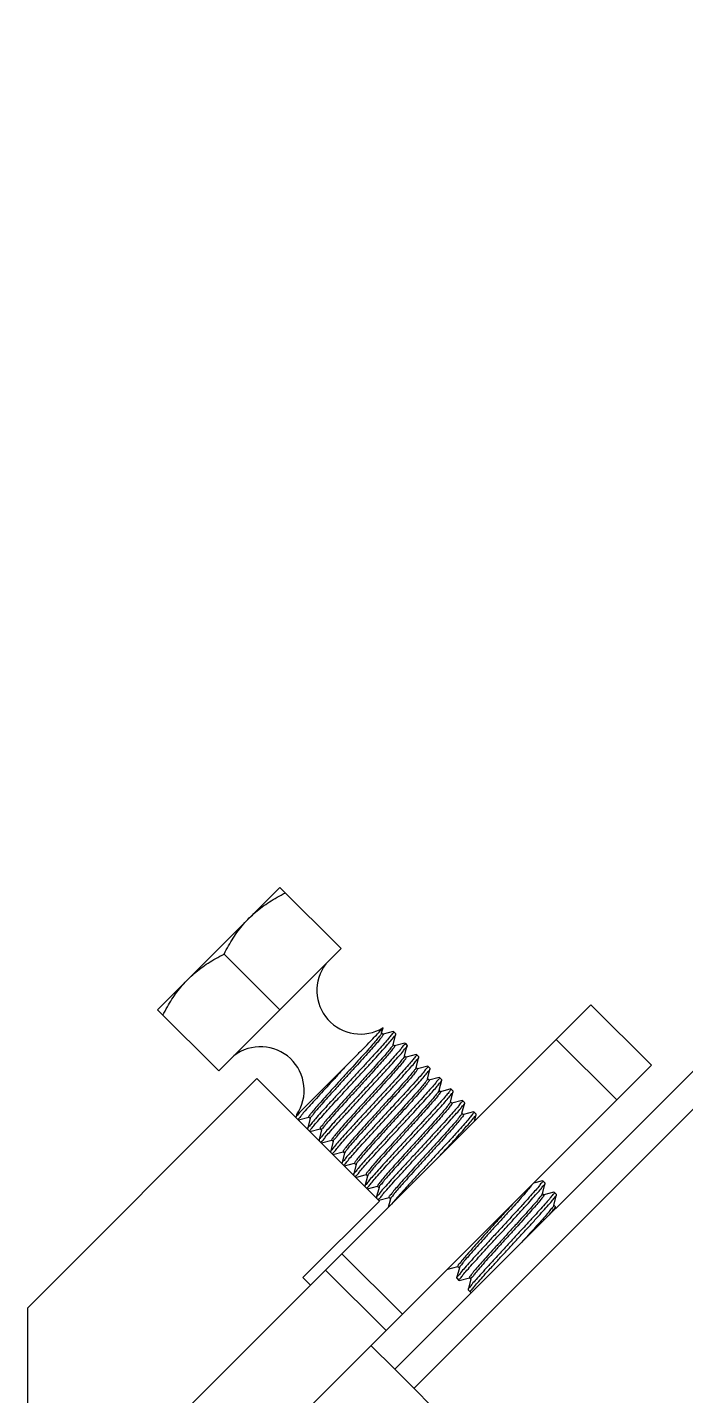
# Model space of a CAD drawing. Extents: x 552102 to 973302, y -80747 to 40012826.
# Drawn here: x 602925 to 603345, y 211519 to 212394 of the extents above; entities that cross this region are included whole.
import ezdxf

# ---------------------------------------------------------------- set-up
doc = ezdxf.new("R2010")
doc.units = 0
doc.header["$LTSCALE"] = 1000
doc.header["$MEASUREMENT"] = 0
doc.layers.add('02___PRT_ALL_AXES', color=7, linetype='Continuous')

msp = doc.modelspace()

# ---------------------------------------------------------------- linework, layer by layer
at = {"color": 2, "linetype": 'Continuous'}
for p, q in [((605428.26, 213805.27), (603159.12, 211536.14)), ((605440.47, 213793.05), (603171.34, 211523.92)), ((603159.12, 211536.14), (603379.06, 211316.2))]:
    msp.add_line(p, q, dxfattribs=at)
at = {"color": 5, "linetype": 'Continuous'}
for p, q in [((603046.71, 211726.75), (603124.91, 211804.95)), ((603150.77, 211750.92), (603150.48, 211750.35)), ((603150.76, 211750.92), (603150.8, 211751.05)), ((603150.8, 211751.05), (603151.67, 211754.3)), ((603151.73, 211750.11), (603150.8, 211751.05)), ((603151.67, 211754.3), (603151.61, 211754.3)), ((603158.26, 211751.91), (603151.71, 211750.17)), ((603158.13, 211743.71), (603159.88, 211750.29)), ((603158.26, 211751.91), (603158.41, 211751.9)), ((603159.88, 211750.29), (603159.87, 211750.44)), ((603158.1, 211743.59), (603158.13, 211743.71)), ((603159.06, 211742.78), (603158.13, 211743.71)), ((603165.59, 211744.58), (603159.05, 211742.84)), ((603165.46, 211736.38), (603167.21, 211742.96)), ((603165.59, 211744.58), (603165.74, 211744.57)), ((603167.21, 211742.96), (603167.2, 211743.11)), ((603165.34, 211736.24), (603165.35, 211736.06)), ((603165.43, 211736.25), (603165.46, 211736.38)), ((603166.39, 211735.45), (603165.46, 211736.38)), ((603172.92, 211737.25), (603166.38, 211735.51)), ((603172.79, 211729.05), (603174.55, 211735.63)), ((603172.92, 211737.25), (603173.07, 211737.24)), ((603174.55, 211735.63), (603174.53, 211735.77)), ((603098.31, 211700.15), (603128.43, 211730.27)), ((603172.7, 211728.93), (603172.61, 211728.58)), ((603172.76, 211728.92), (603172.79, 211729.05)), ((603173.72, 211728.12), (603172.79, 211729.05)), ((603180.25, 211729.92), (603173.71, 211728.18)), ((603180.12, 211721.72), (603181.88, 211728.29)), ((603180.25, 211729.92), (603180.4, 211729.91)), ((603187.58, 211722.59), (603181.04, 211720.84)), ((603181.88, 211728.29), (603181.87, 211728.44)), ((603187.58, 211722.59), (603187.73, 211722.58)), ((603071.14, 211721.86), (602924.52, 211575.24)), ((603149.35, 211643.66), (603071.14, 211721.86)), ((603180.07, 211721.6), (603179.84, 211721.07)), ((603180.09, 211721.59), (603180.12, 211721.72)), ((603181.05, 211720.79), (603180.12, 211721.72)), ((603187.47, 211714.25), (603187.04, 211713.55)), ((603187.42, 211714.26), (603187.45, 211714.39)), ((603187.45, 211714.39), (603189.21, 211720.96)), ((603188.39, 211713.46), (603187.45, 211714.39)), ((603194.91, 211715.26), (603188.37, 211713.51)), ((603189.21, 211720.96), (603189.2, 211721.11)), ((603194.91, 211715.26), (603195.06, 211715.25)), ((603196.54, 211713.63), (603196.53, 211713.78)), ((603194.75, 211706.93), (603194.79, 211707.06)), ((603194.79, 211707.06), (603196.54, 211713.63)), ((603195.72, 211706.13), (603194.79, 211707.06)), ((603202.24, 211707.93), (603195.7, 211706.18)), ((603202.12, 211699.73), (603203.87, 211706.3)), ((603202.24, 211707.93), (603202.39, 211707.92)), ((603203.87, 211706.3), (603203.86, 211706.45)), ((603096.51, 211698.68), (603096.08, 211697.07)), ((603096.61, 211698.86), (603096.51, 211698.68)), ((603097.06, 211698.51), (603096.92, 211698.35)), ((603098.31, 211700.15), (603097.06, 211698.51)), ((603097.71, 211695.44), (603104.25, 211697.19)), ((603105.16, 211696.31), (603103.41, 211689.74)), ((603104.23, 211697.24), (603105.16, 211696.31)), ((603105.2, 211696.44), (603105.16, 211696.31)), ((603202.08, 211699.6), (603202.12, 211699.73)), ((603203.05, 211698.8), (603202.12, 211699.73)), ((603209.57, 211700.6), (603203.03, 211698.85)), ((603209.57, 211700.6), (603209.72, 211700.58)), ((603210.03, 211694.57), (603211.2, 211698.97)), ((603211.2, 211698.97), (603211.19, 211699.12)), ((603105.04, 211688.11), (603111.58, 211689.85)), ((603112.49, 211688.98), (603110.74, 211682.41)), ((603111.56, 211689.91), (603112.49, 211688.98)), ((603112.53, 211689.11), (603112.49, 211688.98)), ((603112.37, 211680.78), (603118.91, 211682.52)), ((603119.83, 211681.65), (603118.07, 211675.07)), ((603118.89, 211682.58), (603119.83, 211681.65)), ((603119.86, 211681.78), (603119.83, 211681.65)), ((603119.7, 211673.45), (603126.24, 211675.19)), ((603127.16, 211674.32), (603125.4, 211667.74)), ((603126.23, 211675.25), (603127.16, 211674.32)), ((603127.19, 211674.45), (603127.16, 211674.32)), ((603127.54, 211675.11), (603127.17, 211674.45)), ((603127.03, 211666.12), (603133.57, 211667.86)), ((603134.49, 211666.99), (603132.74, 211660.41)), ((603133.56, 211667.92), (603134.49, 211666.99)), ((603134.52, 211667.11), (603134.49, 211666.99)), ((603134.75, 211667.59), (603134.55, 211667.11)), ((603134.36, 211658.79), (603140.9, 211660.53)), ((603141.82, 211659.65), (603140.07, 211653.08)), ((603140.89, 211660.59), (603141.82, 211659.65)), ((603141.69, 211651.45), (603148.23, 211653.2)), ((603141.85, 211659.78), (603141.82, 211659.65)), ((603141.99, 211660.09), (603141.92, 211659.78)), ((603148.22, 211653.25), (603149.15, 211652.32)), ((603149.25, 211652.61), (603149.27, 211652.47)), ((603253.56, 211656.61), (603247.73, 211655.05)), ((603253.44, 211648.41), (603255.19, 211654.98)), ((603253.56, 211656.61), (603253.71, 211656.6)), ((603255.19, 211654.98), (603255.18, 211655.13)), ((603149.15, 211652.32), (603147.4, 211645.75)), ((603149.02, 211644.12), (603155.57, 211645.87)), ((603149.18, 211652.45), (603149.15, 211652.32)), ((603156.48, 211644.99), (603155.04, 211639.58)), ((603155.55, 211645.92), (603156.48, 211644.99)), ((603156.52, 211645.12), (603156.48, 211644.99)), ((603253.34, 211648.25), (603253.37, 211648.18)), ((603253.4, 211648.28), (603253.44, 211648.41)), ((603254.37, 211647.48), (603253.44, 211648.41)), ((603260.89, 211649.28), (603254.35, 211647.53)), ((603260.77, 211641.08), (603262.52, 211647.65)), ((603260.89, 211649.28), (603261.04, 211649.27)), ((603262.52, 211647.65), (603262.51, 211647.8)), ((603100.47, 211594.79), (603149.35, 211643.66)), ((603260.65, 211640.94), (603260.64, 211640.72)), ((603260.73, 211640.95), (603260.77, 211641.08)), ((603261.7, 211640.15), (603260.77, 211641.08)), ((603193.01, 211600.14), (603199.55, 211601.88)), ((603200.47, 211601), (603198.72, 211594.43)), ((603199.54, 211601.93), (603200.47, 211601)), ((603200.5, 211601.13), (603200.47, 211601)), ((603200.53, 211601.22), (603200.56, 211601.16)), ((602963.33, 211447.87), (603114.99, 211599.53)), ((603198.72, 211594.43), (603198.73, 211594.28)), ((603200.34, 211592.8), (603200.19, 211592.81)), ((603200.34, 211592.8), (603206.89, 211594.55)), ((603207.8, 211593.67), (603206.05, 211587.1)), ((603206.87, 211594.6), (603207.8, 211593.67)), ((603207.84, 211593.8), (603207.8, 211593.67)), ((603206.05, 211587.1), (603206.06, 211586.95)), ((603207.67, 211585.47), (603207.53, 211585.48)), ((602924.52, 211575.24), (602924.52, 211447.87)), ((603040.55, 211447.87), (603153.6, 211560.92))]:
    msp.add_line(p, q, dxfattribs=at)
for points, start_tangent, end_tangent in [([(603150.48, 211750.35), (603149.28, 211748.69), (603147.2, 211746.16), (603144.34, 211742.85), (603140.81, 211738.87), (603136.76, 211734.36), (603132.34, 211729.49), (603127.72, 211724.42), (603123.1, 211719.35), (603118.65, 211714.45), (603114.56, 211709.89), (603110.97, 211705.85), (603108.04, 211702.47), (603105.88, 211699.86), (603104.58, 211698.11), (603104.21, 211697.28), (603104.24, 211697.27)], (-0.512755, -0.858535), (0.970916, -0.239421)), ([(603151.67, 211750.1), (603151.61, 211749.63), (603150.62, 211748.18), (603148.73, 211745.84), (603146.02, 211742.68), (603142.61, 211738.81), (603138.63, 211734.38), (603134.25, 211729.54), (603129.64, 211724.47), (603124.98, 211719.35), (603120.46, 211714.38), (603116.25, 211709.72), (603112.54, 211705.55), (603109.47, 211702.02), (603107.16, 211699.26), (603105.71, 211697.35), (603105.15, 211696.4)], (0.219735, -0.97556), (0.65721, -0.753707)), ([(603128.43, 211730.27), (603133.54, 211735.46), (603138.3, 211740.32), (603142.52, 211744.64), (603146.03, 211748.26), (603148.77, 211751.11), (603150.62, 211753.08), (603151.56, 211754.14), (603151.54, 211754.25), (603151.54, 211754.26)], (0.701714, 0.712459), (-0.29098, 0.956729)), ([(603158.29, 211751.8), (603158.38, 211751.66), (603157.59, 211750.44), (603155.86, 211748.27), (603153.22, 211745.2), (603149.8, 211741.36), (603145.68, 211736.81), (603141.02, 211731.72), (603136.06, 211726.32), (603130.91, 211720.75)], (0.67122, -0.741258), (-0.678435, -0.73466)), ([(603132.38, 211719.28), (603137.52, 211724.85), (603142.52, 211730.28), (603147.2, 211735.4), (603151.32, 211739.95), (603154.73, 211743.79), (603157.34, 211746.83), (603159.08, 211749), (603159.86, 211750.21), (603159.83, 211750.25)], (0.678435, 0.73466), (-0.596374, 0.802707)), ([(603158.02, 211743.58), (603158.01, 211743.38), (603157.12, 211742.04), (603155.34, 211739.8), (603152.74, 211736.75), (603149.43, 211732.98), (603145.54, 211728.64), (603141.23, 211723.87), (603136.66, 211718.85), (603132.02, 211713.76), (603127.49, 211708.78), (603123.25, 211704.09), (603119.47, 211699.85)], (0.066515, -0.997785), (-0.662888, -0.748719)), ([(603158.95, 211742.73), (603159.02, 211742.45), (603158.18, 211741.16), (603156.43, 211738.96), (603153.85, 211735.92), (603150.55, 211732.16), (603146.66, 211727.81), (603142.33, 211723.03), (603137.74, 211717.99), (603133.08, 211712.87), (603128.52, 211707.86), (603124.25, 211703.13), (603120.45, 211698.87)], (0.422386, -0.906416), (-0.662888, -0.748719)), ([(603165.63, 211744.46), (603165.72, 211744.35), (603164.95, 211743.14), (603163.21, 211740.97), (603160.59, 211737.92), (603157.19, 211734.09), (603153.07, 211729.54), (603148.38, 211724.41), (603143.38, 211718.98), (603138.24, 211713.41)], (0.721267, -0.692658), (-0.678435, -0.73466)), ([(603139.71, 211711.95), (603144.85, 211717.51), (603149.87, 211722.97), (603154.57, 211728.1), (603158.69, 211732.66), (603162.08, 211736.48), (603164.69, 211739.52), (603166.42, 211741.69), (603167.19, 211742.89), (603167.17, 211742.92)], (0.678435, 0.73466), (-0.623623, 0.781725)), ([(603165.35, 211736.06), (603164.45, 211734.7), (603162.64, 211732.42), (603159.98, 211729.3), (603156.58, 211725.45), (603152.6, 211721.01), (603148.2, 211716.15), (603143.55, 211711.03), (603138.84, 211705.86), (603134.26, 211700.83), (603130.01, 211696.12), (603126.25, 211691.9), (603123.15, 211688.33), (603120.82, 211685.54), (603119.37, 211683.63), (603118.87, 211682.67), (603118.91, 211682.65)], (-0.042427, -0.9991), (0.969642, -0.24453)), ([(603166.29, 211735.41), (603166.33, 211735.08), (603165.43, 211733.73), (603163.61, 211731.45), (603160.95, 211728.33), (603157.56, 211724.47), (603153.58, 211720.03), (603149.18, 211715.17), (603144.52, 211710.05), (603139.82, 211704.89), (603135.24, 211699.85), (603130.99, 211695.14), (603127.23, 211690.92), (603124.13, 211687.35), (603121.8, 211684.57), (603120.35, 211682.66), (603119.79, 211681.76)], (0.345174, -0.938539), (0.250584, -0.968095)), ([(603172.96, 211737.13), (603173.06, 211737.02), (603172.29, 211735.82), (603170.55, 211733.65), (603167.95, 211730.62), (603164.55, 211726.79), (603160.43, 211722.24), (603155.74, 211717.11), (603150.71, 211711.65), (603145.58, 211706.08)], (0.745406, -0.666611), (-0.678435, -0.73466)), ([(603147.04, 211704.62), (603152.19, 211710.2), (603157.26, 211715.7), (603161.97, 211720.85), (603166.08, 211725.39), (603169.45, 211729.19), (603172.05, 211732.22), (603173.78, 211734.39), (603174.53, 211735.57), (603174.51, 211735.59)], (0.678435, 0.73466), (-0.671701, 0.740822)), ([(603128.43, 211730.27), (603123.34, 211724.76), (603118.31, 211719.31), (603113.5, 211714.08), (603109.09, 211709.24), (603105.23, 211704.96), (603102.04, 211701.35), (603099.64, 211698.53), (603098.13, 211696.59), (603097.54, 211695.58), (603097.59, 211695.55)], (-0.678222, -0.734857), (0.947975, -0.318345)), ([(603172.61, 211728.58), (603171.56, 211727.07), (603169.6, 211724.66), (603166.82, 211721.41), (603163.33, 211717.46), (603159.27, 211712.94), (603154.81, 211708.02), (603150.14, 211702.89), (603145.44, 211697.73), (603140.9, 211692.73), (603136.72, 211688.09), (603133.05, 211683.96), (603130.06, 211680.51), (603127.86, 211677.85), (603126.56, 211676.09), (603126.21, 211675.28), (603126.23, 211675.26)], (-0.328913, -0.94436), (0.958419, -0.285363)), ([(603173.68, 211728.11), (603173.58, 211727.6), (603172.54, 211726.1), (603170.58, 211723.68), (603167.8, 211720.44), (603164.31, 211716.48), (603160.25, 211711.96), (603155.79, 211707.05), (603151.12, 211701.91), (603146.42, 211696.75), (603141.88, 211691.76), (603137.7, 211687.11), (603134.03, 211682.98), (603131.04, 211679.53), (603128.84, 211676.88), (603127.54, 211675.11)], (0.21277, -0.977102), (-0.552492, -0.833518)), ([(603180.31, 211729.79), (603180.39, 211729.7), (603179.64, 211728.52), (603177.92, 211726.36), (603175.31, 211723.33), (603171.94, 211719.53), (603167.83, 211714.98), (603163.12, 211709.83), (603158.06, 211704.33), (603152.91, 211698.75)], (0.788307, -0.615283), (-0.678435, -0.73466)), ([(603154.37, 211697.29), (603159.53, 211702.87), (603164.5, 211708.28), (603169.11, 211713.32), (603173.22, 211717.85), (603176.63, 211721.69), (603179.3, 211724.79), (603181.07, 211727), (603181.85, 211728.22), (603181.83, 211728.26)], (0.678435, 0.73466), (-0.612858, 0.790193)), ([(603187.62, 211722.46), (603187.72, 211722.36), (603186.94, 211721.14), (603185.16, 211718.92), (603182.49, 211715.82), (603179.08, 211711.98), (603174.98, 211707.45), (603170.37, 211702.41), (603165.39, 211697), (603160.24, 211691.42)], (0.735691, -0.677317), (-0.678435, -0.73466)), ([(603130.91, 211720.75), (603125.75, 211715.15), (603120.71, 211709.68), (603116.07, 211704.6), (603112.02, 211700.12), (603108.61, 211696.28), (603105.93, 211693.17), (603104.18, 211690.98), (603103.43, 211689.79), (603103.45, 211689.77)], (-0.678435, -0.73466), (0.664242, -0.747517)), ([(603114.3, 211699.57), (603118.29, 211703.97), (603122.73, 211708.81), (603127.48, 211713.97), (603132.38, 211719.28)], (0.669412, 0.742891), (0.678435, 0.73466)), ([(603179.84, 211721.07), (603178.64, 211719.42), (603176.55, 211716.87), (603173.65, 211713.51), (603170.06, 211709.45), (603165.92, 211704.86), (603161.42, 211699.9), (603156.73, 211694.75), (603152.04, 211689.6), (603147.55, 211684.65), (603143.44, 211680.07), (603139.87, 211676.04), (603136.99, 211672.71), (603134.93, 211670.18), (603133.77, 211668.57), (603133.56, 211667.92)], (-0.477607, -0.878574), (0.406436, -0.913679)), ([(603181.05, 211720.79), (603180.81, 211720.1), (603179.62, 211718.44), (603177.53, 211715.89), (603174.63, 211712.53), (603171.03, 211708.48), (603166.9, 211703.88), (603162.4, 211698.92), (603157.71, 211693.77), (603153.02, 211688.62), (603148.53, 211683.67), (603144.41, 211679.09), (603140.84, 211675.06), (603137.97, 211671.73), (603135.91, 211669.21), (603134.75, 211667.59)], (0.585671, -0.810549), (-0.449961, -0.893048)), ([(603161.7, 211689.95), (603166.55, 211695.21), (603171.26, 211700.32), (603175.65, 211705.11), (603179.63, 211709.49), (603183.02, 211713.29), (603185.78, 211716.46), (603187.8, 211718.89), (603188.95, 211720.45), (603189.21, 211720.96)], (0.678435, 0.73466), (0.287217, 0.957865)), ([(603195.06, 211715.25), (603194.81, 211714.59), (603193.66, 211713.02), (603191.65, 211710.59), (603188.88, 211707.42), (603185.49, 211703.63), (603181.52, 211699.25), (603177.12, 211694.45), (603172.42, 211689.34), (603167.57, 211684.09)], (0.863085, -0.505059), (-0.678435, -0.73466)), ([(603112.34, 211680.89), (603112.24, 211681.04), (603113.05, 211682.28), (603114.8, 211684.46), (603117.45, 211687.54), (603120.87, 211691.39), (603124.97, 211695.92), (603129.58, 211700.96), (603134.56, 211706.36), (603139.71, 211711.95)], (-0.625945, 0.779868), (0.678435, 0.73466)), ([(603145.58, 211706.08), (603140.42, 211700.5), (603135.45, 211695.09), (603130.84, 211690.05), (603126.73, 211685.52), (603123.31, 211681.67), (603120.67, 211678.59), (603118.91, 211676.41), (603118.11, 211675.18), (603118.14, 211675.11)], (-0.678435, -0.73466), (0.486985, -0.87341)), ([(603138.24, 211713.41), (603133.34, 211708.1), (603128.6, 211702.95), (603124.16, 211698.1), (603120.17, 211693.7)], (-0.678435, -0.73466), (-0.669412, -0.742891)), ([(603187.04, 211713.55), (603185.7, 211711.75), (603183.48, 211709.06), (603180.46, 211705.58), (603176.77, 211701.44), (603172.57, 211696.77), (603168.03, 211691.77), (603163.32, 211686.6), (603158.65, 211681.48), (603154.21, 211676.57), (603150.17, 211672.07), (603146.7, 211668.14), (603143.94, 211664.92), (603142.02, 211662.54), (603141.01, 211661.07), (603140.95, 211660.6)], (-0.589768, -0.807573), (0.217843, -0.975984)), ([(603188.38, 211713.43), (603188.41, 211713.42), (603188.02, 211712.57), (603186.68, 211710.77), (603184.46, 211708.08), (603181.44, 211704.6), (603177.75, 211700.46), (603173.55, 211695.8), (603169, 211690.79), (603164.3, 211685.63), (603159.63, 211680.5), (603155.19, 211675.59), (603151.15, 211671.09), (603147.68, 211667.16), (603144.92, 211663.95), (603143, 211661.56), (603141.99, 211660.09)], (0.970974, -0.239187), (-0.279048, -0.960277)), ([(603194.8, 211706.97), (603194.23, 211706), (603192.74, 211704.05), (603190.39, 211701.24), (603187.25, 211697.64), (603183.48, 211693.4), (603179.21, 211688.68), (603174.63, 211683.63), (603169.92, 211678.46), (603165.27, 211673.36), (603160.88, 211668.5), (603156.91, 211664.08), (603153.55, 211660.25), (603150.92, 211657.16), (603149.13, 211654.91), (603148.27, 211653.59), (603148.33, 211653.3)], (0.692036, -0.721863), (0.412293, -0.911051)), ([(603195.69, 211706.04), (603195.74, 211706.02), (603195.2, 211705.02), (603193.72, 211703.08), (603191.36, 211700.26), (603188.23, 211696.66), (603184.45, 211692.43), (603180.19, 211687.7), (603175.6, 211682.66), (603170.89, 211677.49), (603166.25, 211672.38), (603161.85, 211667.52), (603157.89, 211663.1), (603154.53, 211659.28), (603151.89, 211656.18), (603150.11, 211653.94), (603149.25, 211652.61)], (0.95898, -0.283475), (0.056573, -0.998398)), ([(603169.04, 211682.62), (603174.19, 211688.21), (603179.16, 211693.61), (603183.77, 211698.65), (603187.87, 211703.18), (603191.3, 211707.03), (603193.94, 211710.11), (603195.7, 211712.29), (603196.5, 211713.53), (603196.47, 211713.59)], (0.678435, 0.73466), (-0.484059, 0.875035)), ([(603202.27, 211707.82), (603202.37, 211707.66), (603201.56, 211706.43), (603199.81, 211704.24), (603197.16, 211701.17), (603193.74, 211697.32), (603189.64, 211692.78), (603185.03, 211687.75), (603180.05, 211682.34), (603174.9, 211676.76)], (0.623394, -0.781908), (-0.678435, -0.73466)), ([(603176.37, 211675.29), (603181.53, 211680.89), (603186.59, 211686.38), (603191.25, 211691.48), (603195.31, 211695.96), (603198.69, 211699.77), (603201.31, 211702.82), (603203.04, 211704.98), (603203.83, 211706.2), (603203.8, 211706.26)], (0.678435, 0.73466), (-0.489326, 0.872101)), ([(603096.92, 211698.35), (603096.71, 211698.12), (603096.08, 211697.07)], (-0.673236, -0.739428), (0.796079, -0.605193)), ([(603096.53, 211698.67), (603096.52, 211698.64), (603097.04, 211699.01), (603098.31, 211700.15)], (-0.291167, -0.956672), (0.731667, 0.681662)), ([(603104.99, 211688.15), (603104.97, 211688.5), (603105.94, 211689.91), (603107.87, 211692.27), (603110.7, 211695.54), (603114.3, 211699.57)], (-0.290965, 0.956734), (0.669412, 0.742891)), ([(603119.47, 211699.85), (603116.25, 211696.17), (603113.8, 211693.26), (603112.21, 211691.2), (603111.55, 211690.09), (603111.63, 211690.03)], (-0.662888, -0.748719), (0.864465, -0.502693)), ([(603120.45, 211698.87), (603117.23, 211695.2), (603114.78, 211692.28), (603113.18, 211690.23), (603112.53, 211689.11)], (-0.662888, -0.748719), (0.720391, -0.693568)), ([(603119.65, 211673.57), (603119.56, 211673.68), (603120.34, 211674.9), (603122.12, 211677.12), (603124.8, 211680.23), (603128.22, 211684.08), (603132.32, 211688.61), (603136.92, 211693.64), (603141.9, 211699.04), (603147.04, 211704.62)], (-0.737217, 0.675656), (0.678435, 0.73466)), ([(603152.91, 211698.75), (603147.76, 211693.18), (603142.79, 211687.78), (603138.18, 211682.74), (603134.08, 211678.21), (603130.67, 211674.37), (603127.99, 211671.25), (603126.21, 211669.03), (603125.43, 211667.82), (603125.45, 211667.78)], (-0.678435, -0.73466), (0.614393, -0.789)), ([(603126.97, 211666.25), (603126.89, 211666.33), (603127.62, 211667.5), (603129.35, 211669.66), (603131.95, 211672.69), (603135.31, 211676.48), (603139.42, 211681.02), (603144.13, 211686.17), (603149.21, 211691.69), (603154.37, 211697.29)], (-0.806563, 0.591148), (0.678435, 0.73466)), ([(603202.07, 211699.58), (603202.08, 211699.57), (603201.39, 211698.42), (603199.76, 211696.34), (603197.27, 211693.39), (603194.03, 211689.69), (603190.17, 211685.36), (603185.84, 211680.57), (603181.22, 211675.5), (603176.51, 211670.32), (603171.89, 211665.24), (603167.55, 211660.44), (603163.68, 211656.11), (603160.42, 211652.39), (603157.91, 211649.42), (603156.26, 211647.31), (603155.55, 211646.14), (603155.65, 211646.04)], (0.662389, -0.74916), (0.764541, -0.644575)), ([(603202.96, 211698.68), (603203.05, 211698.59), (603202.36, 211697.44), (603200.74, 211695.36), (603198.25, 211692.41), (603195.01, 211688.71), (603191.14, 211684.38), (603186.82, 211679.59), (603182.2, 211674.52), (603177.49, 211669.34), (603172.87, 211664.27), (603168.53, 211659.47), (603164.65, 211655.13), (603161.39, 211651.41), (603158.89, 211648.44), (603157.24, 211646.34), (603156.53, 211645.16), (603156.54, 211645.14)], (0.808719, -0.588195), (0.614691, -0.788768)), ([(603209.61, 211700.49), (603209.7, 211700.33), (603208.91, 211699.11), (603207.18, 211696.95), (603204.56, 211693.91), (603201.17, 211690.1), (603197.12, 211685.61), (603192.45, 211680.51), (603187.4, 211675.02), (603182.23, 211669.43)], (0.628404, -0.777888), (-0.678435, -0.73466)), ([(603187.07, 211671.61), (603188.86, 211673.55), (603193.88, 211679.01), (603198.51, 211684.07), (603202.56, 211688.55), (603205.98, 211692.39), (603208.65, 211695.5), (603210.42, 211697.7), (603211.18, 211698.9), (603211.16, 211698.93)], (0.67822, 0.734859), (-0.613445, 0.789737)), ([(603120.17, 211693.7), (603116.57, 211689.67), (603113.74, 211686.4), (603111.81, 211684.04), (603110.84, 211682.63), (603110.83, 211682.41)], (-0.669412, -0.742891), (0.081625, -0.996663)), ([(603160.24, 211691.42), (603155.07, 211685.82), (603149.99, 211680.3), (603145.28, 211675.15), (603141.18, 211670.61), (603137.81, 211666.83), (603135.21, 211663.79), (603133.49, 211661.63), (603132.75, 211660.46), (603132.77, 211660.44)], (-0.678435, -0.73466), (0.691986, -0.721911)), ([(603134.31, 211658.92), (603134.22, 211659), (603134.97, 211660.19), (603136.7, 211662.35), (603139.3, 211665.38), (603142.67, 211669.18), (603146.78, 211673.73), (603151.49, 211678.87), (603156.55, 211684.37), (603161.7, 211689.95)], (-0.786831, 0.617169), (0.678435, 0.73466)), ([(603167.57, 211684.09), (603162.42, 211678.51), (603157.36, 211673.01), (603152.65, 211667.86), (603148.54, 211663.32), (603145.16, 211659.51), (603142.56, 211656.48), (603140.83, 211654.32), (603140.08, 211653.14), (603140.1, 211653.11)], (-0.678435, -0.73466), (0.670043, -0.742323)), ([(603141.65, 211651.58), (603141.56, 211651.69), (603142.32, 211652.89), (603144.06, 211655.06), (603146.67, 211658.09), (603150.06, 211661.92), (603154.18, 211666.47), (603158.88, 211671.6), (603163.9, 211677.06), (603169.04, 211682.62)], (-0.743737, 0.668472), (0.678435, 0.73466)), ([(603174.9, 211676.76), (603169.76, 211671.19), (603164.74, 211665.74), (603160.05, 211660.6), (603155.93, 211656.05), (603152.53, 211652.23), (603149.92, 211649.19), (603148.19, 211647.02), (603147.42, 211645.82), (603147.44, 211645.79)], (-0.678435, -0.73466), (0.621738, -0.783226)), ([(603148.99, 211644.24), (603148.89, 211644.37), (603149.68, 211645.58), (603151.41, 211647.75), (603154.04, 211650.81), (603157.45, 211654.65), (603161.57, 211659.2), (603166.24, 211664.31), (603171.22, 211669.72), (603176.37, 211675.29)], (-0.695358, 0.718664), (0.678435, 0.73466)), ([(603182.23, 211669.43), (603177.09, 211663.85), (603172.11, 211658.45), (603167.44, 211653.34), (603163.32, 211648.79), (603159.91, 211644.94), (603157.28, 211641.89), (603157.04, 211641.54)], (-0.678435, -0.73466), (-0.563818, -0.825899)), ([(603246.77, 211653.91), (603246.42, 211653.55), (603244.85, 211651.52), (603242.41, 211648.62), (603239.21, 211644.96), (603235.38, 211640.67), (603231.07, 211635.9), (603226.47, 211630.84), (603221.76, 211625.67), (603217.13, 211620.58), (603212.77, 211615.76), (603208.86, 211611.39), (603205.56, 211607.62), (603203, 211604.61), (603201.3, 211602.45), (603200.53, 211601.22)], (-0.677912, -0.735143), (0.370446, -0.928854)), ([(603253.6, 211656.49), (603253.69, 211656.35), (603252.9, 211655.13), (603251.16, 211652.96), (603248.52, 211649.89), (603245.1, 211646.04), (603240.98, 211641.49), (603236.33, 211636.41), (603231.36, 211631.01), (603226.22, 211625.44)], (0.665722, -0.7462), (-0.678435, -0.73466)), ([(603227.69, 211623.97), (603232.83, 211629.54), (603237.82, 211634.97), (603242.5, 211640.09), (603246.62, 211644.64), (603250.03, 211648.48), (603252.65, 211651.52), (603254.39, 211653.69), (603255.16, 211654.9), (603255.14, 211654.94)], (0.678435, 0.73466), (-0.590467, 0.807062)), ([(603253.37, 211648.18), (603252.59, 211646.94), (603250.88, 211644.77), (603248.31, 211641.74), (603245, 211637.97), (603241.08, 211633.6), (603236.72, 211628.77), (603232.09, 211623.68), (603227.38, 211618.51), (603222.78, 211613.45), (603218.48, 211608.68), (603214.65, 211604.4), (603211.46, 211600.75), (603209.03, 211597.86), (603207.47, 211595.84), (603206.85, 211594.76), (603206.92, 211594.72)], (0.327246, -0.944939), (0.905891, -0.423511)), ([(603254.25, 211647.39), (603254.35, 211647.21), (603253.57, 211645.96), (603251.85, 211643.79), (603249.29, 211640.77), (603245.98, 211637), (603242.06, 211632.62), (603237.7, 211627.79), (603233.07, 211622.7), (603228.35, 211617.53), (603223.75, 211612.47), (603219.45, 211607.71), (603215.63, 211603.42), (603212.44, 211599.77), (603210.01, 211596.88), (603208.45, 211594.86), (603207.82, 211593.79)], (0.601406, -0.798944), (0.758038, -0.65221)), ([(603260.93, 211649.15), (603261.03, 211649.04), (603260.25, 211647.83), (603258.51, 211645.66), (603255.9, 211642.61), (603252.49, 211638.78), (603248.37, 211634.22), (603243.69, 211629.1), (603238.69, 211623.68), (603233.55, 211618.11)], (0.71605, -0.698049), (-0.678435, -0.73466)), ([(603235.02, 211616.64), (603240.16, 211622.21), (603245.2, 211627.68), (603249.9, 211632.83), (603254.02, 211637.38), (603257.4, 211641.19), (603260.01, 211644.22), (603261.74, 211646.39), (603262.5, 211647.59), (603262.48, 211647.61)], (0.678435, 0.73466), (-0.642789, 0.766043)), ([(603235.02, 211642.34), (603234.4, 211641.65), (603230.1, 211636.88), (603225.49, 211631.82), (603220.78, 211626.65), (603216.15, 211621.55), (603211.79, 211616.73), (603207.88, 211612.36), (603204.58, 211608.6), (603202.02, 211605.59), (603200.33, 211603.43), (603199.55, 211602.2), (603199.65, 211602.03)], (-0.669063, -0.743206), (0.631506, -0.775371)), ([(603260.64, 211640.72), (603259.71, 211639.33), (603257.86, 211637.02), (603255.17, 211633.87), (603251.76, 211629.99), (603247.76, 211625.53), (603243.34, 211620.66), (603240.32, 211617.34)], (-0.127852, -0.991793), (-0.673319, -0.739352)), ([(603261.61, 211640.12), (603261.62, 211639.74), (603260.69, 211638.35), (603258.84, 211636.04), (603257.79, 211634.75)], (0.290613, -0.956841), (-0.649253, -0.760572)), ([(603226.22, 211625.44), (603221.06, 211619.85), (603216.02, 211614.38), (603211.38, 211609.3), (603207.33, 211604.82), (603203.92, 211600.98), (603201.25, 211597.87), (603199.49, 211595.68), (603198.74, 211594.49), (603198.76, 211594.46)], (-0.678435, -0.73466), (0.654292, -0.756242)), ([(603200.31, 211592.92), (603200.21, 211593.05), (603200.99, 211594.26), (603202.71, 211596.4), (603205.31, 211599.44), (603208.69, 211603.24), (603212.76, 211607.74), (603217.44, 211612.86), (603222.51, 211618.37), (603227.69, 211623.97)], (-0.669771, 0.742568), (0.678435, 0.73466)), ([(603233.55, 211618.11), (603228.38, 211612.5), (603223.31, 211606.99), (603218.62, 211601.87), (603214.56, 211597.38), (603211.18, 211593.57), (603208.57, 211590.54), (603206.86, 211588.4), (603206.08, 211587.19), (603206.11, 211587.14)], (-0.678435, -0.73466), (0.536028, -0.8442)), ([(603207.63, 211585.6), (603207.54, 211585.7), (603208.32, 211586.92), (603210.1, 211589.15), (603212.8, 211592.28), (603216.23, 211596.14), (603220.32, 211600.66), (603224.92, 211605.69), (603229.88, 211611.08), (603235.02, 211616.64)], (-0.73637, 0.67658), (0.678435, 0.73466))]:
    msp.add_spline(points, degree=3, dxfattribs=dict(at, start_tangent=start_tangent, end_tangent=end_tangent))
at = {"layer": '02___PRT_ALL_AXES', "color": 5, "linetype": 'Continuous'}
for p, q in [((603007.61, 211765.85), (603085.81, 211844.05)), ((603085.81, 211844.05), (603124.91, 211804.95)), ((603050.2, 211801.46), (603085.81, 211765.85)), ((603114.99, 211599.53), (603284.47, 211769.02)), ((603323.09, 211730.41), (603284.48, 211769.02)), ((603007.61, 211765.85), (603046.71, 211726.75)), ((603158.41, 211751.9), (603159.87, 211750.44)), ((603165.74, 211744.57), (603167.2, 211743.11)), ((603262.31, 211746.85), (603300.92, 211708.24)), ((603173.07, 211737.24), (603174.53, 211735.77)), ((603153.6, 211560.92), (603323.09, 211730.41)), ((603180.4, 211729.91), (603181.87, 211728.44)), ((603187.73, 211722.58), (603189.2, 211721.11)), ((603195.06, 211715.25), (603196.53, 211713.78)), ((603202.39, 211707.92), (603203.86, 211706.45)), ((603209.72, 211700.58), (603211.19, 211699.12)), ((603253.71, 211656.6), (603255.18, 211655.13)), ((603261.04, 211649.27), (603262.51, 211647.8)), ((603125.46, 211610), (603164.07, 211571.39)), ((603105.36, 211589.9), (603100.47, 211594.79)), ((603114.99, 211599.53), (603153.6, 211560.92)), ((603198.73, 211594.28), (603200.19, 211592.81)), ((603206.06, 211586.95), (603207.53, 211585.48)), ((603159.12, 211536.14), (603143.97, 211551.29))]:
    msp.add_line(p, q, dxfattribs=at)
for centre, start, end in [((603137.3, 211778.24), 142.62815, 300.86479), ((603073.41, 211714.36), 326.27128, 127.37185)]:
    msp.add_arc(centre, 27.89, start, end, dxfattribs=at)
for points, start_tangent, end_tangent in [([(603066.26, 211824.5), (603070.24, 211828.19), (603074.51, 211831.61), (603079.07, 211834.77), (603083.98, 211837.73), (603089.3, 211840.56)], (0.707107, 0.707106), (0.894427, 0.447214)), ([(603050.2, 211801.46), (603053.03, 211806.78), (603055.99, 211811.69), (603059.15, 211816.25), (603062.56, 211820.52), (603066.26, 211824.5)], (0.447214, 0.894427), (0.707107, 0.707107)), ([(603027.16, 211785.4), (603031.14, 211789.09), (603035.41, 211792.51), (603039.97, 211795.67), (603044.88, 211798.63), (603050.2, 211801.46)], (0.707107, 0.707106), (0.894427, 0.447214)), ([(603011.1, 211762.36), (603013.93, 211767.68), (603016.89, 211772.59), (603020.05, 211777.15), (603023.46, 211781.42), (603027.16, 211785.4)], (0.447214, 0.894427), (0.707107, 0.707107))]:
    msp.add_spline(points, degree=3, dxfattribs=dict(at, start_tangent=start_tangent, end_tangent=end_tangent))

doc.saveas('drawing.dxf')
